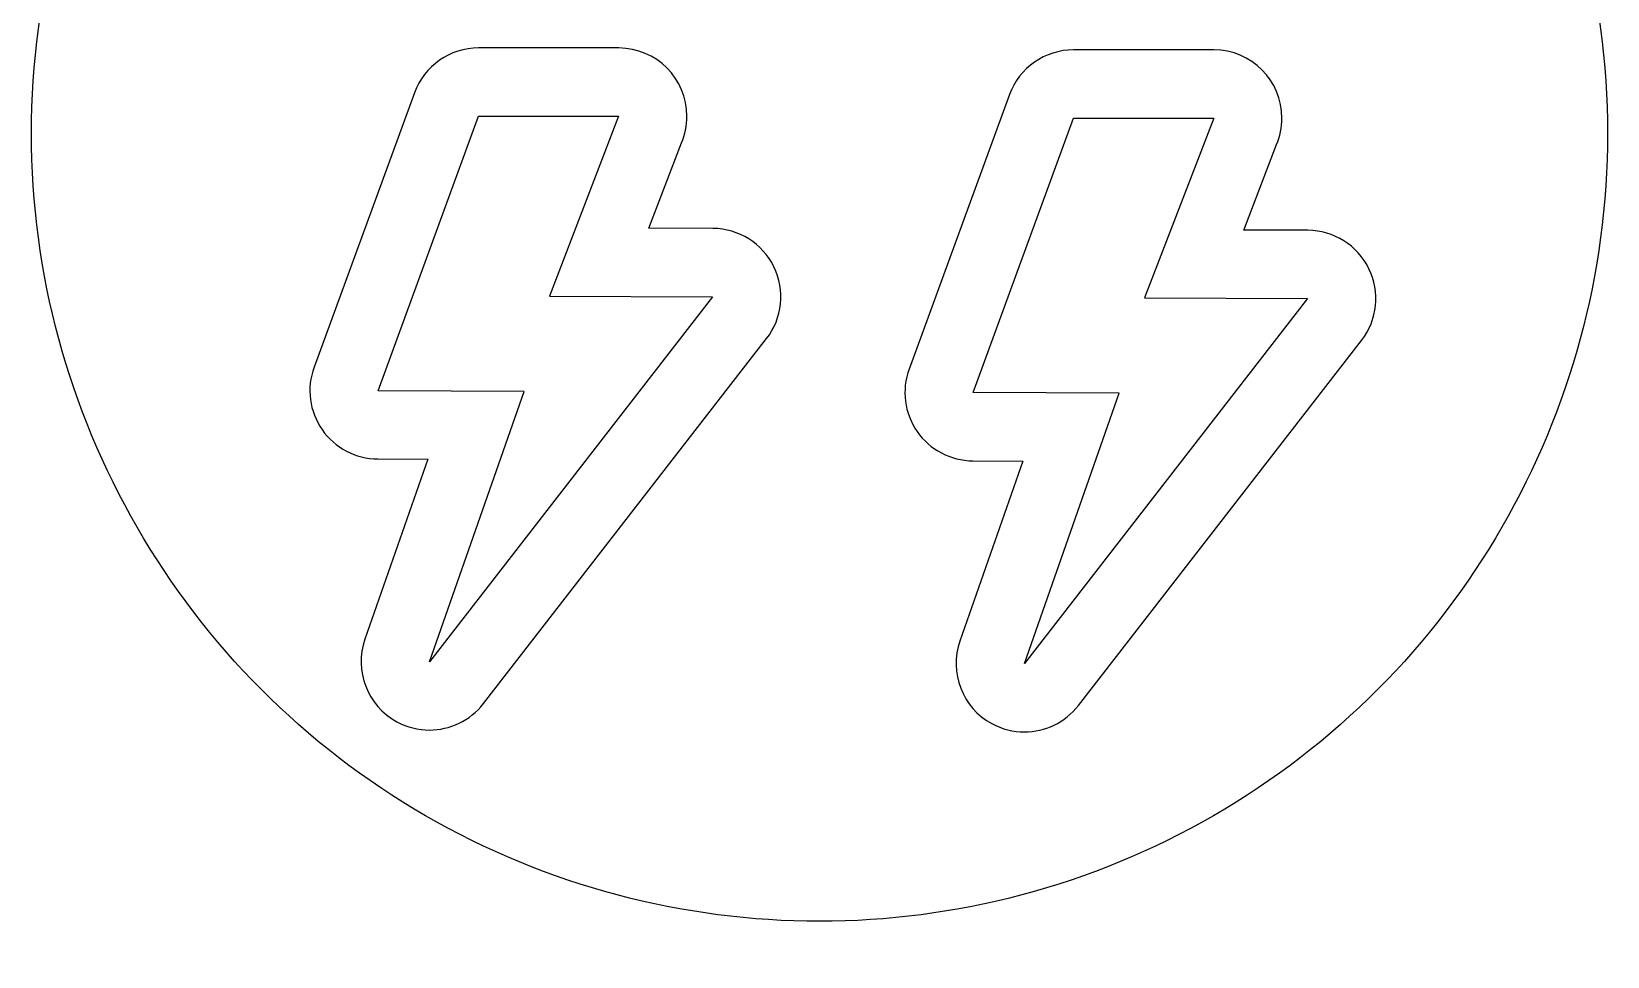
# Model space of a CAD drawing. Extents: x 0.4 to 30, y 266.4 to 297.3.
# Drawn here: x 0.4 to 30.03, y 266.39 to 283.78 of the extents above; entities that cross this region are included whole.
import ezdxf

# ---------------------------------------------------------------- set-up
doc = ezdxf.new("R2010")
doc.units = 0
doc.layers.add('Layer_1', color=7, linetype='CONTINUOUS')

msp = doc.modelspace()

# ---------------------------------------------------------------- linework, layer by layer
at = {"layer": 'Layer_1', "color": 7}
for points in [[(11.437779, 283.467946), (11.43713, 283.467946), (8.803557, 283.467946)], [(22.625826, 283.433135), (22.625177, 283.433135), (19.991604, 283.433135)], [(7.597607, 282.625081), (5.709948, 277.466122)], [(18.785654, 282.59027), (16.897995, 277.431312)], [(7.878997, 271.928508), (9.657986, 277.011543), (6.915906, 277.024867), (8.803564, 282.183825), (11.437137, 282.183825), (10.139532, 278.804017), (13.202804, 278.790693), (7.878997, 271.928508), (7.878997, 271.928508)], [(19.067044, 271.893698), (20.846034, 276.976732), (18.103953, 276.990056), (19.991611, 282.149014), (22.625184, 282.149014), (21.327579, 278.769206), (24.390851, 278.755882), (19.067044, 271.893698), (19.067044, 271.893698)], [(30.029906, 281.86474), (30.029906, 281.86474)], [(13.208422, 280.074654), (12.004879, 280.079952), (12.621257, 281.685585)], [(24.396469, 280.039844), (23.192926, 280.045141), (23.809305, 281.650775)], [(14.357062, 279.352819), (14.357069, 279.352817)], [(25.545109, 279.318009), (25.545116, 279.318007)], [(8.893606, 271.141344), (14.217413, 278.003368)], [(20.081653, 271.106533), (25.40546, 277.968558)], [(6.909478, 275.740745), (7.8509, 275.736252), (6.66694, 272.352752)], [(18.097525, 275.705934), (19.038947, 275.701441), (17.854987, 272.317941)]]:
    msp.add_lwpolyline(points, dxfattribs=at)
for points in [[(0.397396, 281.86474), (0.397396, 287.158078), (3.221358, 292.049324), (7.805524, 294.695993)], [(22.621779, 294.695993), (27.205944, 292.049324), (30.029906, 287.158078), (30.029906, 281.86474)], [(8.803557, 283.467946), (8.264547, 283.467946), (7.782841, 283.131346), (7.597607, 282.625081)], [(12.721579, 282.183824), (12.721579, 282.892981), (12.147096, 283.467946), (11.437779, 283.467946)], [(19.991604, 283.433135), (19.452594, 283.433135), (18.970889, 283.096535), (18.785654, 282.59027)], [(23.909626, 282.149014), (23.909626, 282.85817), (23.335143, 283.433135), (22.625826, 283.433135)], [(12.621257, 281.685585), (12.685784, 281.838717), (12.721579, 282.007097), (12.721579, 282.183824)], [(23.809305, 281.650775), (23.873832, 281.803906), (23.909626, 281.972286), (23.909626, 282.149014)], [(7.805523, 269.033486), (3.221358, 271.680156), (0.397396, 276.571402), (0.397396, 281.86474)], [(30.029906, 281.86474), (30.029906, 276.571402), (27.205944, 271.680156), (22.621779, 269.033486)], [(14.357069, 279.352817), (14.142941, 279.792629), (13.697512, 280.072407), (13.208422, 280.074654)], [(25.545116, 279.318007), (25.330988, 279.757818), (24.885559, 280.037596), (24.396469, 280.039844)], [(14.217413, 278.003368), (14.517095, 278.389889), (14.571349, 278.913168), (14.357062, 279.352819)], [(25.40546, 277.968558), (25.705142, 278.355078), (25.759396, 278.878358), (25.545109, 279.318009)], [(5.709948, 277.466122), (5.566127, 277.073342), (5.622788, 276.635135), (5.861474, 276.291793)], [(16.897995, 277.431312), (16.754174, 277.038531), (16.810836, 276.600325), (17.049522, 276.256983)], [(5.861474, 276.291793), (6.100321, 275.948451), (6.491336, 275.742831), (6.909478, 275.740745)], [(17.049522, 276.256983), (17.288368, 275.913641), (17.679383, 275.708021), (18.097525, 275.705934)], [(6.66694, 272.352752), (6.459073, 271.758685), (6.712366, 271.101375), (7.26534, 270.80057)], [(17.854987, 272.317941), (17.64712, 271.723875), (17.900413, 271.066565), (18.453388, 270.76576)], [(7.878348, 270.644228), (8.264547, 270.644228), (8.643042, 270.818387), (8.893606, 271.141344)], [(19.066395, 270.609417), (19.452594, 270.609417), (19.831089, 270.783576), (20.081653, 271.106533)], [(7.26534, 270.80057), (7.459243, 270.695111), (7.669999, 270.644228), (7.878348, 270.644228)], [(18.453388, 270.76576), (18.64729, 270.660302), (18.858047, 270.609417), (19.066395, 270.609417)], [(22.621779, 269.033486), (18.037613, 266.386817), (12.389689, 266.386817), (7.805523, 269.033486)]]:
    msp.add_open_spline(points, degree=3, dxfattribs=at)

doc.saveas('drawing.dxf')
